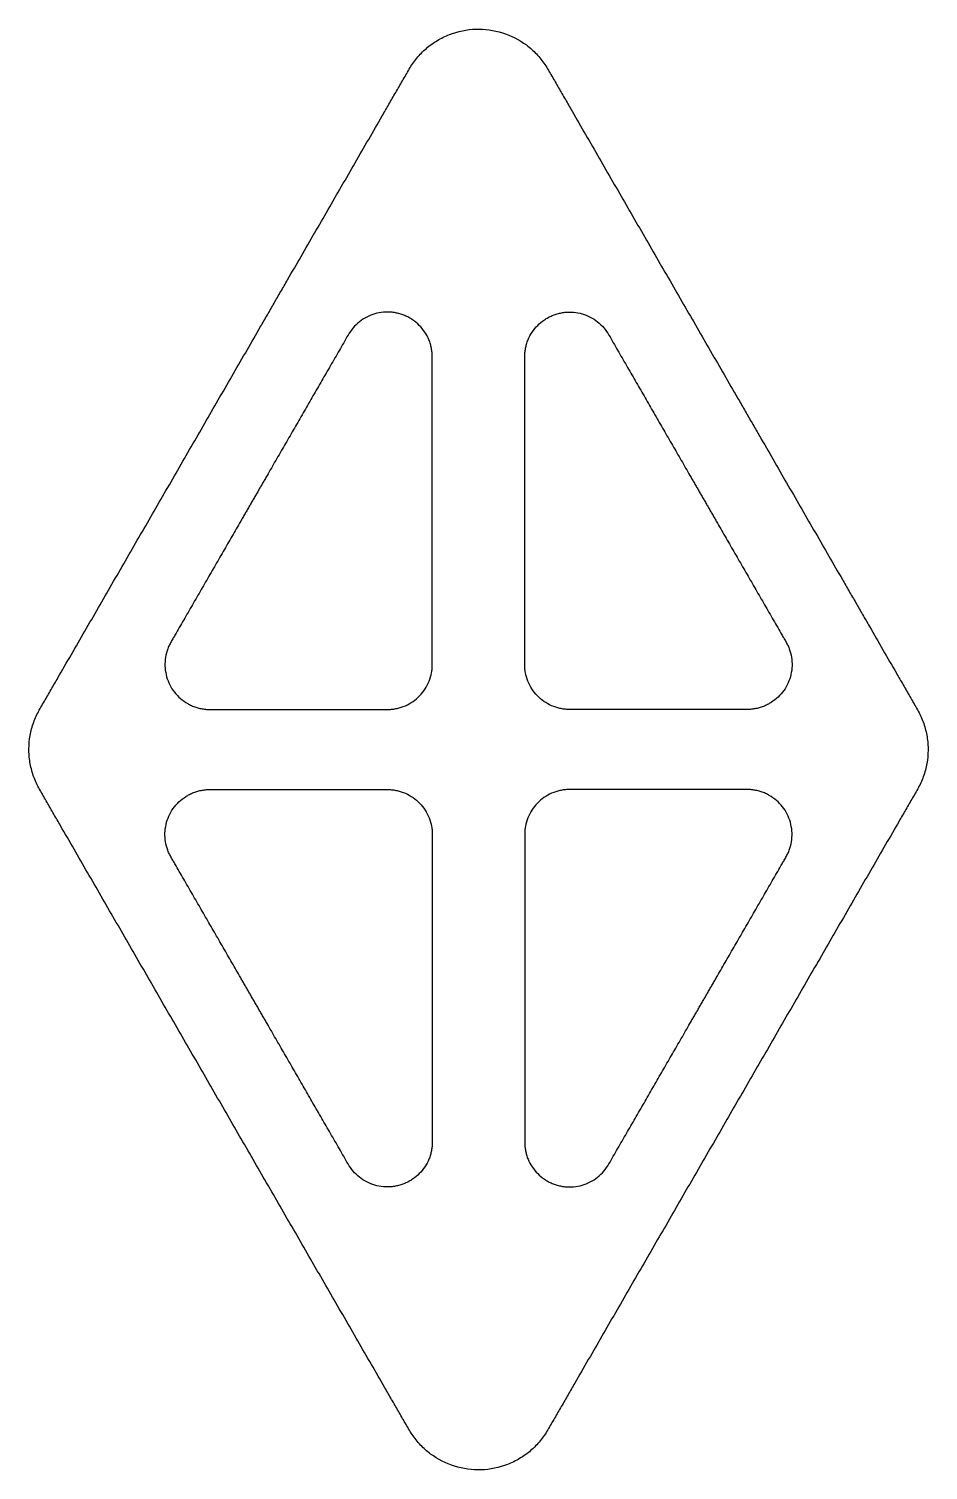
# Model space of a CAD drawing. Header units: millimetres. Extents: x -573 to 573, y -918 to 918.
import ezdxf

# ---------------------------------------------------------------- set-up
doc = ezdxf.new("R2010")
doc.units = ezdxf.units.MM
doc.layers.get('0').update_dxf_attribs({"color": 18, "true_color": 0x000000})

msp = doc.modelspace()

# ---------------------------------------------------------------- linework, layer by layer
for points in [[(88.3, -867), (89.8, -864.6), (92.6, -859.6), (98.4, -849.6), (105.6, -837.2), (114.2, -822.3), (125.7, -802.4), (140, -777.5), (157.2, -747.7), (174.5, -717.8), (197.4, -678.1), (226.2, -628.3), (260.6, -568.7), (295.1, -509), (329.5, -449.3), (364, -389.6), (398.4, -330), (427.1, -280.2), (450.1, -240.5), (467.3, -210.6), (484.5, -180.8), (501.8, -150.9), (519, -121.1), (533.4, -96.2), (544.8, -76.3), (552, -63.9), (557.8, -54), (563.5, -44), (568.9, -30.7), (572.7, -13.8), (573.6, 3.5), (571.5, 20.6), (567.4, 34.5), (562.8, 45), (558.6, 52.5), (554.3, 60), (548.6, 69.9), (541.4, 82.3), (529.9, 102.2), (515.5, 127.1), (501.2, 152), (489.7, 171.8), (481.1, 186.8), (472.5, 201.7), (461, 221.6), (446.6, 246.4), (423.7, 286.2), (400.7, 326), (377.7, 365.8), (363.4, 390.7), (351.9, 410.5), (343.3, 425.5), (334.7, 440.4), (323.2, 460.3), (308.8, 485.1), (285.9, 524.9), (257.1, 574.7), (222.7, 634.3), (194, 684.1), (171, 723.8), (153.8, 753.7), (136.6, 783.5), (122.2, 808.4), (110.7, 828.3), (102.1, 843.2), (94.9, 855.6), (89.2, 865.6), (83.3, 875.4), (74.3, 886.7), (57, 902), (31.1, 915.2), (-3.5, 919.9), (-32, 914.1), (-52.7, 903.9), (-66.8, 893.8), (-76.9, 883.5), (-83.8, 874.4), (-88.4, 867.1), (-92.6, 859.6), (-98.4, 849.6), (-105.6, 837.2), (-114.2, 822.3), (-125.7, 802.4), (-140, 777.5), (-157.2, 747.7), (-174.5, 717.8), (-191.7, 688), (-208.9, 658.2), (-226.2, 628.3), (-240.5, 603.5), (-252, 583.6), (-260.6, 568.7), (-269.2, 553.7), (-280.7, 533.9), (-295.1, 509), (-312.3, 479.1), (-335.3, 439.4), (-364, 389.6), (-398.4, 330), (-427.1, 280.2), (-450.1, 240.5), (-467.3, 210.6), (-484.5, 180.8), (-501.8, 150.9), (-519, 121.1), (-533.4, 96.2), (-544.8, 76.3), (-552, 63.9), (-557.8, 54), (-563.5, 44), (-568.9, 30.7), (-572.7, 13.8), (-573.6, -3.5), (-571.5, -20.6), (-567.4, -34.5), (-562.8, -45), (-558.6, -52.5), (-554.3, -60), (-548.6, -69.9), (-541.4, -82.3), (-529.9, -102.2), (-515.5, -127.1), (-498.3, -156.9), (-481.1, -186.8), (-463.9, -216.6), (-446.6, -246.4), (-423.7, -286.2), (-395, -336), (-360.5, -395.6), (-326.1, -455.3), (-291.6, -515), (-262.9, -564.7), (-239.9, -604.5), (-222.7, -634.3), (-205.5, -664.2), (-188.2, -694), (-171, -723.8), (-153.8, -753.7), (-136.6, -783.5), (-122.2, -808.4), (-110.7, -828.3), (-102.1, -843.2), (-94.9, -855.6), (-89.2, -865.6), (-83.3, -875.4), (-74.3, -886.7), (-57, -902), (-31.1, -915.2), (3.5, -919.9), (32, -914.1), (52.7, -903.9), (66.8, -893.8), (76.9, -883.5), (83.8, -874.4), (86.9, -869.5), (88.3, -867)], [(-58.9, 500.2), (-58.9, 499.2), (-58.9, 497.4), (-58.9, 493.6), (-58.9, 489), (-58.9, 483.4), (-58.9, 475.9), (-58.9, 466.6), (-58.9, 455.5), (-58.9, 444.3), (-58.9, 429.4), (-58.9, 410.7), (-58.9, 388.4), (-58.9, 366), (-58.9, 343.7), (-58.9, 321.3), (-58.9, 299), (-58.9, 280.4), (-58.9, 265.4), (-58.9, 254.3), (-58.9, 243.1), (-58.9, 231.9), (-58.9, 220.7), (-58.9, 211.4), (-58.9, 204), (-58.9, 199.3), (-58.9, 195.6), (-58.9, 191.9), (-58.9, 187.2), (-58.9, 181.6), (-58.9, 176), (-58.9, 170.4), (-58.9, 165.8), (-58.9, 162.1), (-58.9, 159.3), (-58.9, 156.5), (-58.9, 152.7), (-58.9, 148.1), (-58.9, 140.6), (-58.9, 131.3), (-58.9, 122), (-58.9, 114.6), (-58.9, 109), (-59, 103.4), (-60, 96), (-62.6, 87), (-69.5, 73.7), (-80, 62.8), (-93.1, 55.5), (-102, 52.6), (-109.3, 51.3), (-114.9, 50.9), (-120.5, 51), (-128, 51), (-137.3, 51), (-152.2, 51), (-170.8, 51), (-193.2, 51), (-211.8, 51), (-226.7, 51), (-237.9, 51), (-249.1, 51), (-258.4, 51), (-265.8, 51), (-271.4, 51), (-276.1, 51), (-279.8, 51), (-283.5, 51), (-288.2, 51), (-295.6, 51), (-304.9, 51), (-316.1, 51), (-325.4, 51), (-332.9, 51), (-338.5, 51), (-343.1, 51), (-346.8, 51.1), (-349.6, 51.4), (-352.4, 51.9), (-356, 52.6), (-360.5, 53.8), (-365.8, 55.9), (-372.4, 59.2), (-380.1, 64.6), (-387.8, 72.7), (-393.9, 82.2), (-397.9, 92.7), (-399.9, 103.7), (-399.7, 114.9), (-397.7, 124.1), (-395.1, 131.1), (-392.6, 136.1), (-389.8, 140.9), (-386.1, 147.4), (-381.4, 155.4), (-375.8, 165.1), (-368.4, 178), (-359.1, 194.1), (-347.9, 213.5), (-338.6, 229.6), (-331.1, 242.5), (-325.5, 252.2), (-319.9, 261.9), (-314.3, 271.6), (-308.8, 281.2), (-304.1, 289.3), (-300.4, 295.8), (-298, 299.8), (-296.2, 303), (-294.3, 306.3), (-292, 310.3), (-289.2, 315.1), (-286.4, 320), (-283.6, 324.8), (-281.3, 328.8), (-279.4, 332.1), (-278, 334.5), (-276.6, 336.9), (-274.8, 340.1), (-272.4, 344.2), (-268.7, 350.6), (-264.1, 358.7), (-258.5, 368.4), (-252.9, 378), (-247.3, 387.7), (-241.7, 397.4), (-234.2, 410.3), (-224.9, 426.4), (-213.8, 445.8), (-202.6, 465.2), (-191.4, 484.5), (-182.1, 500.6), (-174.6, 513.6), (-169, 523.2), (-163.6, 533), (-156.3, 541.6), (-147.5, 548.6), (-137.6, 553.7), (-126.8, 556.9), (-117.5, 557.7), (-110, 557.2), (-104.5, 556.3), (-100, 555.2), (-96.4, 554), (-93, 552.6), (-88.8, 550.6), (-82.4, 546.7), (-75.2, 540.7), (-68.1, 532), (-63.7, 523.7), (-61.2, 516.7), (-59.9, 511.3), (-59.2, 506.7), (-58.9, 503), (-58.9, 501.1), (-58.9, 500.2)], [(58.9, 500.2), (58.9, 499.2), (58.9, 497.4), (58.9, 493.6), (58.9, 489), (58.9, 483.4), (58.9, 475.9), (58.9, 466.6), (58.9, 455.5), (58.9, 444.3), (58.9, 429.4), (58.9, 410.7), (58.9, 388.4), (58.9, 366), (58.9, 343.7), (58.9, 321.3), (58.9, 299), (58.9, 280.4), (58.9, 265.4), (58.9, 254.3), (58.9, 243.1), (58.9, 231.9), (58.9, 220.7), (58.9, 211.4), (58.9, 204), (58.9, 199.3), (58.9, 195.6), (58.9, 191.9), (58.9, 187.2), (58.9, 181.6), (58.9, 176), (58.9, 170.4), (58.9, 165.8), (58.9, 162.1), (58.9, 159.3), (58.9, 156.5), (58.9, 152.7), (58.9, 148.1), (58.9, 140.6), (58.9, 131.3), (58.9, 122), (58.9, 114.6), (58.9, 109), (59, 103.4), (60, 96), (62.6, 87), (69.5, 73.7), (80, 62.8), (93.1, 55.5), (102, 52.6), (109.3, 51.3), (114.9, 50.9), (120.5, 51), (128, 51), (137.3, 51), (152.2, 51), (170.8, 51), (193.2, 51), (211.8, 51), (226.7, 51), (237.9, 51), (249.1, 51), (258.4, 51), (265.8, 51), (271.4, 51), (276.1, 51), (279.8, 51), (283.5, 51), (288.2, 51), (295.6, 51), (304.9, 51), (316.1, 51), (325.4, 51), (332.9, 51), (338.5, 51), (343.1, 51), (346.8, 51.1), (349.6, 51.4), (352.4, 51.9), (356, 52.6), (360.5, 53.8), (365.8, 55.9), (372.4, 59.2), (380.1, 64.6), (387.8, 72.7), (393.9, 82.2), (397.9, 92.7), (399.9, 103.7), (399.7, 114.9), (397.7, 124.1), (395.1, 131.1), (392.6, 136.1), (389.8, 140.9), (386.1, 147.4), (381.4, 155.4), (375.8, 165.1), (368.4, 178), (359.1, 194.1), (347.9, 213.5), (338.6, 229.6), (331.1, 242.5), (325.5, 252.2), (319.9, 261.9), (314.3, 271.6), (308.8, 281.2), (304.1, 289.3), (300.4, 295.8), (298, 299.8), (296.2, 303), (294.3, 306.3), (292, 310.3), (289.2, 315.1), (286.4, 320), (283.6, 324.8), (281.3, 328.8), (279.4, 332.1), (278, 334.5), (276.6, 336.9), (274.8, 340.1), (272.4, 344.2), (268.7, 350.6), (264.1, 358.7), (258.5, 368.4), (252.9, 378), (247.3, 387.7), (241.7, 397.4), (234.2, 410.3), (224.9, 426.4), (213.8, 445.8), (202.6, 465.2), (191.4, 484.5), (182.1, 500.6), (174.6, 513.6), (169, 523.2), (163.6, 533), (156.3, 541.6), (147.5, 548.6), (137.6, 553.7), (126.8, 556.9), (117.5, 557.7), (110, 557.2), (104.5, 556.3), (100, 555.2), (96.4, 554), (93, 552.6), (88.8, 550.6), (82.4, 546.7), (75.2, 540.7), (68.1, 532), (63.7, 523.7), (61.2, 516.7), (59.9, 511.3), (59.2, 506.7), (58.9, 503), (58.9, 501.1), (58.9, 500.2)], [(-58.9, -500.2), (-58.9, -499.2), (-58.9, -497.4), (-58.9, -493.6), (-58.9, -489), (-58.9, -483.4), (-58.9, -475.9), (-58.9, -466.6), (-58.9, -455.5), (-58.9, -444.3), (-58.9, -429.4), (-58.9, -410.7), (-58.9, -388.4), (-58.9, -366), (-58.9, -343.7), (-58.9, -321.3), (-58.9, -299), (-58.9, -280.4), (-58.9, -265.4), (-58.9, -254.3), (-58.9, -243.1), (-58.9, -231.9), (-58.9, -220.7), (-58.9, -211.4), (-58.9, -204), (-58.9, -199.3), (-58.9, -195.6), (-58.9, -191.9), (-58.9, -187.2), (-58.9, -181.6), (-58.9, -176), (-58.9, -170.4), (-58.9, -165.8), (-58.9, -162.1), (-58.9, -159.3), (-58.9, -156.5), (-58.9, -152.7), (-58.9, -148.1), (-58.9, -140.6), (-58.9, -131.3), (-58.9, -122), (-58.9, -114.6), (-58.9, -109), (-59, -103.4), (-60, -96), (-62.6, -87), (-69.5, -73.7), (-80, -62.8), (-93.1, -55.5), (-102, -52.6), (-109.3, -51.3), (-114.9, -50.9), (-120.5, -51), (-128, -51), (-137.3, -51), (-152.2, -51), (-170.8, -51), (-193.2, -51), (-211.8, -51), (-226.7, -51), (-237.9, -51), (-249.1, -51), (-258.4, -51), (-265.8, -51), (-271.4, -51), (-276.1, -51), (-279.8, -51), (-283.5, -51), (-288.2, -51), (-295.6, -51), (-304.9, -51), (-316.1, -51), (-325.4, -51), (-332.9, -51), (-338.5, -51), (-343.1, -51), (-346.8, -51.1), (-349.6, -51.4), (-352.4, -51.9), (-356, -52.6), (-360.5, -53.8), (-365.8, -55.9), (-372.4, -59.2), (-380.1, -64.6), (-387.8, -72.7), (-393.9, -82.2), (-397.9, -92.7), (-399.9, -103.7), (-399.7, -114.9), (-397.7, -124.1), (-395.1, -131.1), (-392.6, -136.1), (-389.8, -140.9), (-386.1, -147.4), (-381.4, -155.4), (-375.8, -165.1), (-368.4, -178), (-359.1, -194.1), (-347.9, -213.5), (-338.6, -229.6), (-331.1, -242.5), (-325.5, -252.2), (-319.9, -261.9), (-314.3, -271.6), (-308.8, -281.2), (-304.1, -289.3), (-300.4, -295.8), (-298, -299.8), (-296.2, -303), (-294.3, -306.3), (-292, -310.3), (-289.2, -315.1), (-286.4, -320), (-283.6, -324.8), (-281.3, -328.8), (-279.4, -332.1), (-278, -334.5), (-276.6, -336.9), (-274.8, -340.1), (-272.4, -344.2), (-268.7, -350.6), (-264.1, -358.7), (-258.5, -368.4), (-252.9, -378), (-247.3, -387.7), (-241.7, -397.4), (-234.2, -410.3), (-224.9, -426.4), (-213.8, -445.8), (-202.6, -465.2), (-191.4, -484.5), (-182.1, -500.6), (-174.6, -513.6), (-169, -523.2), (-163.6, -533), (-156.3, -541.6), (-147.5, -548.6), (-137.6, -553.7), (-126.8, -556.9), (-117.5, -557.7), (-110, -557.2), (-104.5, -556.3), (-100, -555.2), (-96.4, -554), (-93, -552.6), (-88.8, -550.6), (-82.4, -546.7), (-75.2, -540.7), (-68.1, -532), (-63.7, -523.7), (-61.2, -516.7), (-59.9, -511.3), (-59.2, -506.7), (-58.9, -503), (-58.9, -501.1), (-58.9, -500.2)], [(58.9, -500.2), (58.9, -499.2), (58.9, -497.4), (58.9, -493.6), (58.9, -489), (58.9, -483.4), (58.9, -475.9), (58.9, -466.6), (58.9, -455.5), (58.9, -444.3), (58.9, -429.4), (58.9, -410.7), (58.9, -388.4), (58.9, -366), (58.9, -343.7), (58.9, -321.3), (58.9, -299), (58.9, -280.4), (58.9, -265.4), (58.9, -254.3), (58.9, -243.1), (58.9, -231.9), (58.9, -220.7), (58.9, -211.4), (58.9, -204), (58.9, -199.3), (58.9, -195.6), (58.9, -191.9), (58.9, -187.2), (58.9, -181.6), (58.9, -176), (58.9, -170.4), (58.9, -165.8), (58.9, -162.1), (58.9, -159.3), (58.9, -156.5), (58.9, -152.7), (58.9, -148.1), (58.9, -140.6), (58.9, -131.3), (58.9, -122), (58.9, -114.6), (58.9, -109), (59, -103.4), (60, -96), (62.6, -87), (69.5, -73.7), (80, -62.8), (93.1, -55.5), (102, -52.6), (109.3, -51.3), (114.9, -50.9), (120.5, -51), (128, -51), (137.3, -51), (152.2, -51), (170.8, -51), (193.2, -51), (211.8, -51), (226.7, -51), (237.9, -51), (249.1, -51), (258.4, -51), (265.8, -51), (271.4, -51), (276.1, -51), (279.8, -51), (283.5, -51), (288.2, -51), (295.6, -51), (304.9, -51), (316.1, -51), (325.4, -51), (332.9, -51), (338.5, -51), (343.1, -51), (346.8, -51.1), (349.6, -51.4), (352.4, -51.9), (356, -52.6), (360.5, -53.8), (365.8, -55.9), (372.4, -59.2), (380.1, -64.6), (387.8, -72.7), (393.9, -82.2), (397.9, -92.7), (399.9, -103.7), (399.7, -114.9), (397.7, -124.1), (395.1, -131.1), (392.6, -136.1), (389.8, -140.9), (386.1, -147.4), (381.4, -155.4), (375.8, -165.1), (368.4, -178), (359.1, -194.1), (347.9, -213.5), (338.6, -229.6), (331.1, -242.5), (325.5, -252.2), (319.9, -261.9), (314.3, -271.6), (308.8, -281.2), (304.1, -289.3), (300.4, -295.8), (298, -299.8), (296.2, -303), (294.3, -306.3), (292, -310.3), (289.2, -315.1), (286.4, -320), (283.6, -324.8), (281.3, -328.8), (279.4, -332.1), (278, -334.5), (276.6, -336.9), (274.8, -340.1), (272.4, -344.2), (268.7, -350.6), (264.1, -358.7), (258.5, -368.4), (252.9, -378), (247.3, -387.7), (241.7, -397.4), (234.2, -410.3), (224.9, -426.4), (213.8, -445.8), (202.6, -465.2), (191.4, -484.5), (182.1, -500.6), (174.6, -513.6), (169, -523.2), (163.6, -533), (156.3, -541.6), (147.5, -548.6), (137.6, -553.7), (126.8, -556.9), (117.5, -557.7), (110, -557.2), (104.5, -556.3), (100, -555.2), (96.4, -554), (93, -552.6), (88.8, -550.6), (82.4, -546.7), (75.2, -540.7), (68.1, -532), (63.7, -523.7), (61.2, -516.7), (59.9, -511.3), (59.2, -506.7), (58.9, -503), (58.9, -501.1), (58.9, -500.2)]]:
    msp.add_open_spline(points, degree=3, knots=[0, 0, 0, 0, 0.001953, 0.003906, 0.007812, 0.011719, 0.015625, 0.023438, 0.03125, 0.039062, 0.046875, 0.0625, 0.078125, 0.09375, 0.109375, 0.125, 0.140625, 0.15625, 0.164062, 0.171875, 0.179688, 0.1875, 0.195312, 0.203125, 0.207031, 0.210938, 0.212891, 0.214844, 0.21875, 0.222656, 0.226562, 0.230469, 0.234375, 0.236328, 0.238281, 0.240234, 0.242188, 0.246094, 0.25, 0.257812, 0.265625, 0.269531, 0.273438, 0.277344, 0.28125, 0.289062, 0.296875, 0.3125, 0.320312, 0.328125, 0.332031, 0.335938, 0.339844, 0.34375, 0.351562, 0.359375, 0.375, 0.390625, 0.40625, 0.414062, 0.421875, 0.429688, 0.4375, 0.441406, 0.445312, 0.449219, 0.451172, 0.453125, 0.457031, 0.460938, 0.46875, 0.476562, 0.484375, 0.488281, 0.492188, 0.496094, 0.498047, 0.5, 0.501953, 0.503906, 0.507812, 0.511719, 0.515625, 0.523438, 0.53125, 0.539062, 0.546875, 0.554688, 0.5625, 0.570312, 0.574219, 0.578125, 0.582031, 0.585938, 0.59375, 0.601562, 0.609375, 0.625, 0.640625, 0.65625, 0.664062, 0.671875, 0.679688, 0.6875, 0.695312, 0.703125, 0.707031, 0.710938, 0.712891, 0.714844, 0.71875, 0.722656, 0.726562, 0.730469, 0.734375, 0.736328, 0.738281, 0.740234, 0.742188, 0.746094, 0.75, 0.757812, 0.765625, 0.773438, 0.78125, 0.789062, 0.796875, 0.8125, 0.828125, 0.84375, 0.859375, 0.875, 0.882812, 0.890625, 0.898438, 0.90625, 0.914062, 0.921875, 0.929688, 0.9375, 0.941406, 0.945312, 0.949219, 0.951172, 0.953125, 0.957031, 0.960938, 0.96875, 0.976562, 0.984375, 0.988281, 0.992188, 0.996094, 0.998047, 1, 1, 1, 1])

doc.saveas('drawing.dxf')
